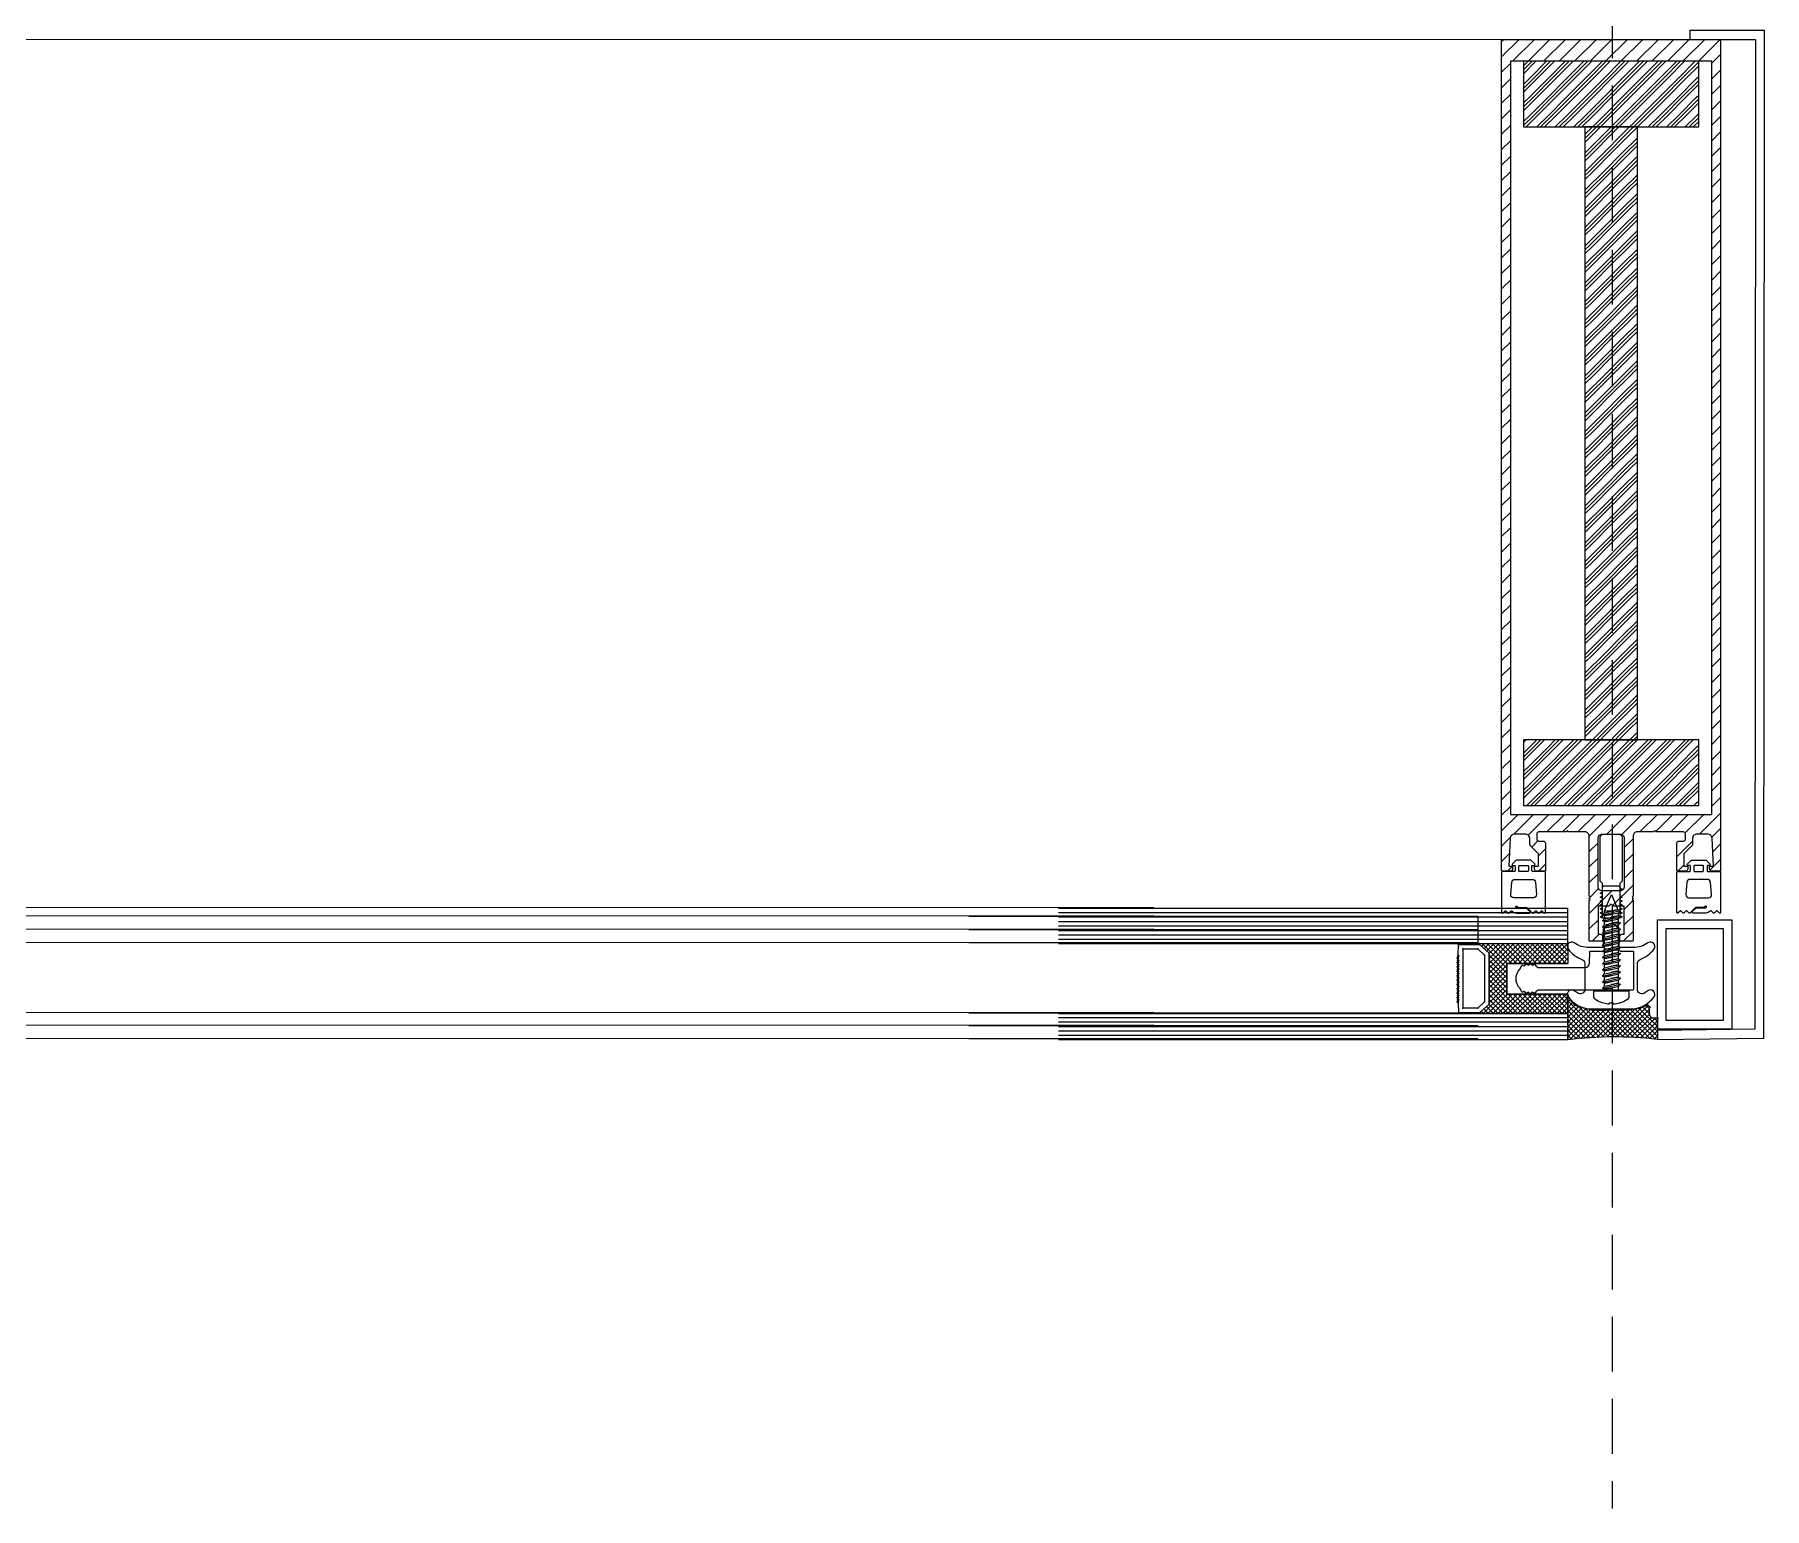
# Model space of a CAD drawing. Header units: inches. Extents: x 21 to 38546, y 13 to 15001.
# Drawn here: x 4842.26 to 4881.76, y 1282.1 to 1315.77 of the extents above; entities that cross this region are included whole.
import ezdxf

# ---------------------------------------------------------------- set-up
doc = ezdxf.new("R2010")
doc.units = ezdxf.units.IN
doc.header["$MEASUREMENT"] = 0
doc.linetypes.add('1+1 dbx a2$0$374_BLD_A1_BLOK_2$0$HIDDEN', pattern=[0.375, 0.25, -0.125])
for name, color, linetype, lineweight in [('Z_MİM_00', 8, 'Continuous', 25), ('Z_MİM_78-köpük', 8, 'Continuous', 25), ('Z_MİM_Aksesuar', 8, 'Continuous', 25), ('Z_MİM_alU-8', 8, 'Continuous', 25), ('Z_MİM_ALUMINIUM', 8, 'Continuous', 25), ('Z_MİM_fitiller_k', 8, 'Continuous', 25), ('Z_MİM_MYM_alüminyum levha', 8, 'Continuous', 25), ('Z_MİM_MYM_CAM', 8, 'Continuous', 25), ('Z_MİM_TR', 8, 'Continuous', 25)]:
    doc.layers.add(name, color=color, linetype=linetype, lineweight=lineweight)

# ---------------------------------------------------------------- blocks, each defined once
blk = doc.blocks.new('V24222')
at = {"linetype": 'Continuous'}
for p, q in [((3035.9, -602.98), (3034.67, -602.98)), ((3035.9, -610.98), (3035.9, -602.98)), ((3032.84, -606.47), (3033.06, -606.47)), ((3032.84, -607.5), (3033.06, -607.5)), ((3033.06, -605.14), (3033.06, -605.21)), ((3033.06, -606.47), (3033.06, -607.5)), ((3036.94, -605.43), (3036.1, -605.43)), ((3036.48, -609.04), (3037.41, -604.92)), ((3036.6, -606.94), (3036.95, -605.39)), ((3037.41, -604.92), (3036.95, -605.39)), ((3036.95, -608.57), (3037.3, -607.02)), ((3037.59, -605.43), (3037.41, -604.92)), ((3038.34, -605.43), (3037.59, -605.43)), ((3037.88, -609.04), (3038.81, -604.92)), ((3038, -606.94), (3038.35, -605.39)), ((3038.81, -604.92), (3038.35, -605.39)), ((3038.35, -608.57), (3038.7, -607.02)), ((3038.99, -605.43), (3038.81, -604.92)), ((3039.74, -605.43), (3038.99, -605.43)), ((3039.28, -609.04), (3040.21, -604.92)), ((3039.4, -606.94), (3039.75, -605.39)), ((3040.21, -604.92), (3039.75, -605.39)), ((3039.75, -608.57), (3040.1, -607.02)), ((3040.39, -605.43), (3040.21, -604.92)), ((3041.14, -605.43), (3040.39, -605.43)), ((3040.68, -609.04), (3041.61, -604.92)), ((3040.8, -606.94), (3041.15, -605.39)), ((3041.61, -604.92), (3041.15, -605.39)), ((3041.15, -608.57), (3041.5, -607.02)), ((3041.79, -605.43), (3041.61, -604.92)), ((3042.54, -605.43), (3041.79, -605.43)), ((3042.08, -609.04), (3043.01, -604.92)), ((3042.2, -606.94), (3042.55, -605.39)), ((3043.01, -604.92), (3042.55, -605.39)), ((3042.55, -608.57), (3042.9, -607.02)), ((3043.19, -605.43), (3043.01, -604.92)), ((3043.94, -605.43), (3043.19, -605.43)), ((3043.48, -609.04), (3044.41, -604.92)), ((3043.6, -606.94), (3043.95, -605.39)), ((3044.41, -604.92), (3043.95, -605.39)), ((3043.95, -608.57), (3044.3, -607.02)), ((3044.59, -605.43), (3044.41, -604.92)), ((3045.34, -605.43), (3044.59, -605.43)), ((3044.88, -609.04), (3045.81, -604.92)), ((3045, -606.94), (3045.35, -605.39)), ((3045.81, -604.92), (3045.35, -605.39)), ((3045.35, -608.57), (3045.7, -607.02)), ((3045.99, -605.43), (3045.81, -604.92)), ((3046.74, -605.43), (3045.99, -605.43)), ((3046.28, -609.04), (3047.21, -604.92)), ((3046.4, -606.94), (3046.75, -605.39)), ((3047.21, -604.92), (3046.75, -605.39)), ((3046.75, -608.57), (3047.1, -607.02)), ((3047.39, -605.43), (3047.21, -604.92)), ((3048.14, -605.43), (3047.39, -605.43)), ((3047.68, -609.04), (3048.61, -604.92)), ((3047.8, -606.94), (3048.15, -605.39)), ((3048.61, -604.92), (3048.15, -605.39)), ((3048.15, -608.57), (3048.5, -607.02)), ((3048.79, -605.43), (3048.61, -604.92)), ((3049.54, -605.43), (3048.79, -605.43)), ((3049.08, -609.04), (3050.01, -604.92)), ((3049.2, -606.94), (3049.55, -605.39)), ((3050.01, -604.92), (3049.55, -605.39)), ((3049.55, -608.57), (3049.9, -607.02)), ((3050.19, -605.43), (3050.01, -604.92)), ((3050.94, -605.43), (3050.19, -605.43)), ((3050.48, -609.04), (3051.41, -604.92)), ((3050.6, -606.94), (3050.95, -605.39)), ((3051.41, -604.92), (3050.95, -605.39)), ((3050.95, -608.57), (3051.3, -607.02)), ((3051.59, -605.43), (3051.41, -604.92)), ((3052.34, -605.43), (3051.59, -605.43)), ((3051.88, -609.04), (3052.81, -604.92)), ((3052, -606.94), (3052.35, -605.39)), ((3052.81, -604.92), (3052.35, -605.39)), ((3052.35, -608.57), (3052.7, -607.02)), ((3052.99, -605.43), (3052.81, -604.92)), ((3053.74, -605.43), (3052.99, -605.43)), ((3053.28, -609.04), (3054.21, -604.92)), ((3053.4, -606.94), (3053.75, -605.39)), ((3054.21, -604.92), (3053.75, -605.39)), ((3053.75, -608.57), (3054.1, -607.02)), ((3054.2, -608.53), (3054.2, -606.49)), ((3054.2, -608.53), (3057.9, -606.98)), ((3054.42, -605.53), (3054.21, -604.92)), ((3057.9, -606.98), (3054.42, -605.53)), ((3033.06, -608.75), (3033.06, -608.82)), ((3034.67, -610.98), (3035.9, -610.98)), ((3036.1, -608.53), (3036.3, -608.53)), ((3036.3, -608.53), (3036.48, -609.04)), ((3036.48, -609.04), (3036.95, -608.57)), ((3036.95, -608.53), (3037.7, -608.53)), ((3037.7, -608.53), (3037.88, -609.04)), ((3037.88, -609.04), (3038.35, -608.57)), ((3038.35, -608.53), (3039.1, -608.53)), ((3039.1, -608.53), (3039.28, -609.04)), ((3039.28, -609.04), (3039.75, -608.57)), ((3039.75, -608.53), (3040.5, -608.53)), ((3040.5, -608.53), (3040.68, -609.04)), ((3040.68, -609.04), (3041.15, -608.57)), ((3041.15, -608.53), (3041.9, -608.53)), ((3041.9, -608.53), (3042.08, -609.04)), ((3042.08, -609.04), (3042.55, -608.57)), ((3042.55, -608.53), (3043.3, -608.53)), ((3043.3, -608.53), (3043.48, -609.04)), ((3043.48, -609.04), (3043.95, -608.57)), ((3043.95, -608.53), (3044.7, -608.53)), ((3044.7, -608.53), (3044.88, -609.04)), ((3044.88, -609.04), (3045.35, -608.57)), ((3045.35, -608.53), (3046.1, -608.53)), ((3046.1, -608.53), (3046.28, -609.04)), ((3046.28, -609.04), (3046.75, -608.57)), ((3046.75, -608.53), (3047.5, -608.53)), ((3047.5, -608.53), (3047.68, -609.04)), ((3047.68, -609.04), (3048.15, -608.57)), ((3048.15, -608.53), (3048.9, -608.53)), ((3048.9, -608.53), (3049.08, -609.04)), ((3049.08, -609.04), (3049.55, -608.57)), ((3049.55, -608.53), (3050.3, -608.53)), ((3050.3, -608.53), (3050.48, -609.04)), ((3050.48, -609.04), (3050.95, -608.57)), ((3050.95, -608.53), (3051.7, -608.53)), ((3051.7, -608.53), (3051.88, -609.04)), ((3051.88, -609.04), (3052.35, -608.57)), ((3052.35, -608.53), (3053.1, -608.53)), ((3053.1, -608.53), (3053.28, -609.04)), ((3053.28, -609.04), (3053.75, -608.57)), ((3053.75, -608.53), (3054.2, -608.53))]:
    blk.add_line(p, q, dxfattribs=at)
for centre, radius, start, end in [((3039.3, -606.98), 6.5, 146.8036, 163.5209), ((3034.67, -603.96), 0.975, 90, 146.8036), ((3039.3, -606.98), 6.48, 164.1432, 175.4413), ((3039.3, -606.98), 6.48, 184.5587, 195.8568), ((3036.1, -605.23), 0.2, 180, 270), ((3039.3, -606.98), 6.5, 196.4791, 213.1964), ((3034.67, -610.01), 0.975, 213.1964, 270), ((3036.1, -608.73), 0.2, 90, 180)]:
    blk.add_arc(centre, radius, start, end, dxfattribs=at)
for points, knots in [([(3036.3, -608.53), (3036.3, -608.53), (3036.3, -608.53), (3036.31, -608.49), (3036.33, -608.4), (3036.35, -608.28), (3036.38, -608.12), (3036.41, -607.93), (3036.45, -607.71), (3036.5, -607.47), (3036.54, -607.21), (3036.58, -607.03), (3036.6, -606.94), (3036.6, -606.94)], [0, 0, 0, 0, 0.053742, 0.158737, 0.260521, 0.365221, 0.467704, 0.573083, 0.676959, 0.783758, 0.889256, 0.997742, 1, 1, 1, 1]), ([(3037.59, -605.44), (3037.59, -605.44), (3037.59, -605.44), (3037.58, -605.48), (3037.56, -605.57), (3037.54, -605.69), (3037.52, -605.83), (3037.49, -605.98), (3037.46, -606.15), (3037.42, -606.36), (3037.38, -606.59), (3037.33, -606.82), (3037.31, -606.96), (3037.3, -607.02)], [0, 0, 0, 0, 0.067498, 0.172426, 0.274213, 0.378912, 0.459082, 0.540613, 0.628383, 0.717903, 0.823022, 0.931116, 1, 1, 1, 1]), ([(3037.7, -608.53), (3037.7, -608.53), (3037.7, -608.53), (3037.71, -608.49), (3037.73, -608.4), (3037.75, -608.28), (3037.78, -608.12), (3037.81, -607.93), (3037.85, -607.71), (3037.9, -607.47), (3037.94, -607.21), (3037.98, -607.03), (3038, -606.94), (3038, -606.94)], [0, 0, 0, 0, 0.053742, 0.158737, 0.260521, 0.365221, 0.467704, 0.573083, 0.676959, 0.783758, 0.889256, 0.997742, 1, 1, 1, 1]), ([(3038.99, -605.44), (3038.99, -605.44), (3038.99, -605.44), (3038.98, -605.48), (3038.96, -605.57), (3038.94, -605.69), (3038.92, -605.83), (3038.89, -605.98), (3038.86, -606.15), (3038.82, -606.36), (3038.78, -606.59), (3038.73, -606.82), (3038.71, -606.96), (3038.7, -607.02)], [0, 0, 0, 0, 0.067498, 0.172426, 0.274213, 0.378912, 0.459082, 0.540613, 0.628383, 0.717903, 0.823022, 0.931116, 1, 1, 1, 1]), ([(3039.1, -608.53), (3039.1, -608.53), (3039.1, -608.53), (3039.11, -608.49), (3039.13, -608.4), (3039.15, -608.28), (3039.18, -608.12), (3039.21, -607.93), (3039.25, -607.71), (3039.3, -607.47), (3039.34, -607.21), (3039.38, -607.03), (3039.4, -606.94), (3039.4, -606.94)], [0, 0, 0, 0, 0.053742, 0.158737, 0.260521, 0.365221, 0.467704, 0.573083, 0.676959, 0.783758, 0.889256, 0.997742, 1, 1, 1, 1]), ([(3040.39, -605.44), (3040.39, -605.44), (3040.39, -605.44), (3040.38, -605.48), (3040.36, -605.57), (3040.34, -605.69), (3040.32, -605.83), (3040.29, -605.98), (3040.26, -606.15), (3040.22, -606.36), (3040.18, -606.59), (3040.13, -606.82), (3040.11, -606.96), (3040.1, -607.02)], [0, 0, 0, 0, 0.0674976, 0.172426, 0.2742129, 0.3789118, 0.4590818, 0.5406131, 0.6283826, 0.7179026, 0.8230218, 0.9311159, 1, 1, 1, 1]), ([(3040.5, -608.53), (3040.5, -608.53), (3040.5, -608.53), (3040.51, -608.49), (3040.53, -608.4), (3040.55, -608.28), (3040.58, -608.12), (3040.61, -607.93), (3040.65, -607.71), (3040.7, -607.47), (3040.74, -607.21), (3040.78, -607.03), (3040.8, -606.94), (3040.8, -606.94)], [0, 0, 0, 0, 0.053742, 0.158737, 0.260521, 0.365221, 0.467704, 0.573083, 0.676959, 0.783758, 0.889256, 0.997742, 1, 1, 1, 1]), ([(3041.79, -605.44), (3041.79, -605.44), (3041.79, -605.44), (3041.78, -605.48), (3041.76, -605.57), (3041.74, -605.69), (3041.72, -605.83), (3041.69, -605.98), (3041.66, -606.15), (3041.62, -606.36), (3041.58, -606.59), (3041.53, -606.82), (3041.51, -606.96), (3041.5, -607.02)], [0, 0, 0, 0, 0.0674976, 0.172426, 0.2742129, 0.3789118, 0.4590818, 0.5406131, 0.6283826, 0.7179026, 0.8230218, 0.9311159, 1, 1, 1, 1]), ([(3041.9, -608.53), (3041.9, -608.53), (3041.9, -608.53), (3041.91, -608.49), (3041.93, -608.4), (3041.95, -608.28), (3041.98, -608.12), (3042.01, -607.93), (3042.05, -607.71), (3042.1, -607.47), (3042.14, -607.21), (3042.18, -607.03), (3042.2, -606.94), (3042.2, -606.94)], [0, 0, 0, 0, 0.0537417, 0.158737, 0.2605214, 0.3652209, 0.4677041, 0.5730834, 0.6769594, 0.7837579, 0.8892561, 0.9977416, 1, 1, 1, 1]), ([(3043.19, -605.44), (3043.19, -605.44), (3043.19, -605.44), (3043.18, -605.48), (3043.16, -605.57), (3043.14, -605.69), (3043.12, -605.83), (3043.09, -605.98), (3043.06, -606.15), (3043.02, -606.36), (3042.98, -606.59), (3042.93, -606.82), (3042.91, -606.96), (3042.9, -607.02)], [0, 0, 0, 0, 0.067498, 0.172426, 0.274213, 0.378912, 0.459082, 0.540613, 0.628383, 0.717903, 0.823022, 0.931116, 1, 1, 1, 1]), ([(3043.3, -608.53), (3043.3, -608.53), (3043.3, -608.53), (3043.31, -608.49), (3043.33, -608.4), (3043.35, -608.28), (3043.38, -608.12), (3043.41, -607.93), (3043.45, -607.71), (3043.5, -607.47), (3043.54, -607.21), (3043.58, -607.03), (3043.6, -606.94), (3043.6, -606.94)], [0, 0, 0, 0, 0.053742, 0.158737, 0.260521, 0.365221, 0.467704, 0.573083, 0.676959, 0.783758, 0.889256, 0.997742, 1, 1, 1, 1]), ([(3044.59, -605.44), (3044.59, -605.44), (3044.59, -605.44), (3044.58, -605.48), (3044.56, -605.57), (3044.54, -605.69), (3044.52, -605.83), (3044.49, -605.98), (3044.46, -606.15), (3044.42, -606.36), (3044.38, -606.59), (3044.33, -606.82), (3044.31, -606.96), (3044.3, -607.02)], [0, 0, 0, 0, 0.067498, 0.172426, 0.274213, 0.378912, 0.459082, 0.540613, 0.628383, 0.717903, 0.823022, 0.931116, 1, 1, 1, 1]), ([(3044.7, -608.53), (3044.7, -608.53), (3044.7, -608.53), (3044.71, -608.49), (3044.73, -608.4), (3044.75, -608.28), (3044.78, -608.12), (3044.81, -607.93), (3044.85, -607.71), (3044.9, -607.47), (3044.94, -607.21), (3044.98, -607.03), (3045, -606.94), (3045, -606.94)], [0, 0, 0, 0, 0.053742, 0.158737, 0.260521, 0.365221, 0.467704, 0.573083, 0.676959, 0.783758, 0.889256, 0.997742, 1, 1, 1, 1]), ([(3045.99, -605.44), (3045.99, -605.44), (3045.99, -605.44), (3045.98, -605.48), (3045.96, -605.57), (3045.94, -605.69), (3045.92, -605.83), (3045.89, -605.98), (3045.86, -606.15), (3045.82, -606.36), (3045.78, -606.59), (3045.73, -606.82), (3045.71, -606.96), (3045.7, -607.02)], [0, 0, 0, 0, 0.067498, 0.172426, 0.274213, 0.378912, 0.459082, 0.540613, 0.628383, 0.717903, 0.823022, 0.931116, 1, 1, 1, 1]), ([(3046.1, -608.53), (3046.1, -608.53), (3046.1, -608.53), (3046.11, -608.49), (3046.13, -608.4), (3046.15, -608.28), (3046.18, -608.12), (3046.21, -607.93), (3046.25, -607.71), (3046.3, -607.47), (3046.34, -607.21), (3046.38, -607.03), (3046.4, -606.94), (3046.4, -606.94)], [0, 0, 0, 0, 0.053742, 0.158737, 0.260521, 0.365221, 0.467704, 0.573083, 0.676959, 0.783758, 0.889256, 0.997742, 1, 1, 1, 1]), ([(3047.39, -605.44), (3047.39, -605.44), (3047.39, -605.44), (3047.38, -605.48), (3047.36, -605.57), (3047.34, -605.69), (3047.32, -605.83), (3047.29, -605.98), (3047.26, -606.15), (3047.22, -606.36), (3047.18, -606.59), (3047.13, -606.82), (3047.11, -606.96), (3047.1, -607.02)], [0, 0, 0, 0, 0.067498, 0.172426, 0.274213, 0.378912, 0.459082, 0.540613, 0.628383, 0.717903, 0.823022, 0.931116, 1, 1, 1, 1]), ([(3047.5, -608.53), (3047.5, -608.53), (3047.5, -608.53), (3047.51, -608.49), (3047.53, -608.4), (3047.55, -608.28), (3047.58, -608.12), (3047.61, -607.93), (3047.65, -607.71), (3047.7, -607.47), (3047.74, -607.21), (3047.78, -607.03), (3047.8, -606.94), (3047.8, -606.94)], [0, 0, 0, 0, 0.053742, 0.158737, 0.260521, 0.365221, 0.467704, 0.573083, 0.676959, 0.783758, 0.889256, 0.997742, 1, 1, 1, 1]), ([(3048.79, -605.44), (3048.79, -605.44), (3048.79, -605.44), (3048.78, -605.48), (3048.76, -605.57), (3048.74, -605.69), (3048.72, -605.83), (3048.69, -605.98), (3048.66, -606.15), (3048.62, -606.36), (3048.58, -606.59), (3048.53, -606.82), (3048.51, -606.96), (3048.5, -607.02)], [0, 0, 0, 0, 0.067498, 0.172426, 0.274213, 0.378912, 0.459082, 0.540613, 0.628383, 0.717903, 0.823022, 0.931116, 1, 1, 1, 1]), ([(3048.9, -608.53), (3048.9, -608.53), (3048.9, -608.53), (3048.91, -608.49), (3048.93, -608.4), (3048.95, -608.28), (3048.98, -608.12), (3049.01, -607.93), (3049.05, -607.71), (3049.1, -607.47), (3049.14, -607.21), (3049.18, -607.03), (3049.2, -606.94), (3049.2, -606.94)], [0, 0, 0, 0, 0.053742, 0.158737, 0.260521, 0.365221, 0.467704, 0.573083, 0.676959, 0.783758, 0.889256, 0.997742, 1, 1, 1, 1]), ([(3050.19, -605.44), (3050.19, -605.44), (3050.19, -605.44), (3050.18, -605.48), (3050.16, -605.57), (3050.14, -605.69), (3050.12, -605.83), (3050.09, -605.98), (3050.06, -606.15), (3050.02, -606.36), (3049.98, -606.59), (3049.93, -606.82), (3049.91, -606.96), (3049.9, -607.02)], [0, 0, 0, 0, 0.067498, 0.172426, 0.274213, 0.378912, 0.459082, 0.540613, 0.628383, 0.717903, 0.823022, 0.931116, 1, 1, 1, 1]), ([(3050.3, -608.53), (3050.3, -608.53), (3050.3, -608.53), (3050.31, -608.49), (3050.33, -608.4), (3050.35, -608.28), (3050.38, -608.12), (3050.41, -607.93), (3050.45, -607.71), (3050.5, -607.47), (3050.54, -607.21), (3050.58, -607.03), (3050.6, -606.94), (3050.6, -606.94)], [0, 0, 0, 0, 0.053742, 0.158737, 0.260521, 0.365221, 0.467704, 0.573083, 0.676959, 0.783758, 0.889256, 0.997742, 1, 1, 1, 1]), ([(3051.59, -605.44), (3051.59, -605.44), (3051.59, -605.44), (3051.58, -605.48), (3051.56, -605.57), (3051.54, -605.69), (3051.52, -605.83), (3051.49, -605.98), (3051.46, -606.15), (3051.42, -606.36), (3051.38, -606.59), (3051.33, -606.82), (3051.31, -606.96), (3051.3, -607.02)], [0, 0, 0, 0, 0.067498, 0.172426, 0.274213, 0.378912, 0.459082, 0.540613, 0.628383, 0.717903, 0.823022, 0.931116, 1, 1, 1, 1]), ([(3051.7, -608.53), (3051.7, -608.53), (3051.7, -608.53), (3051.71, -608.49), (3051.73, -608.4), (3051.75, -608.28), (3051.78, -608.12), (3051.81, -607.93), (3051.85, -607.71), (3051.9, -607.47), (3051.94, -607.21), (3051.98, -607.03), (3052, -606.94), (3052, -606.94)], [0, 0, 0, 0, 0.053742, 0.158737, 0.260521, 0.365221, 0.467704, 0.573083, 0.676959, 0.783758, 0.889256, 0.997742, 1, 1, 1, 1]), ([(3052.99, -605.44), (3052.99, -605.44), (3052.99, -605.44), (3052.98, -605.48), (3052.96, -605.57), (3052.94, -605.69), (3052.92, -605.83), (3052.89, -605.98), (3052.86, -606.15), (3052.82, -606.36), (3052.78, -606.59), (3052.73, -606.82), (3052.71, -606.96), (3052.7, -607.02)], [0, 0, 0, 0, 0.067498, 0.172426, 0.274213, 0.378912, 0.459082, 0.540613, 0.628383, 0.717903, 0.823022, 0.931116, 1, 1, 1, 1]), ([(3053.1, -608.53), (3053.1, -608.53), (3053.1, -608.53), (3053.11, -608.49), (3053.13, -608.4), (3053.15, -608.28), (3053.18, -608.12), (3053.21, -607.93), (3053.25, -607.71), (3053.3, -607.47), (3053.34, -607.21), (3053.38, -607.03), (3053.4, -606.94), (3053.4, -606.94)], [0, 0, 0, 0, 0.053615, 0.158611, 0.260395, 0.365095, 0.467577, 0.572956, 0.676831, 0.783628, 0.889125, 0.99761, 1, 1, 1, 1]), ([(3054.42, -605.53), (3054.42, -605.53), (3054.42, -605.52), (3054.42, -605.55), (3054.4, -605.63), (3054.37, -605.74), (3054.34, -605.89), (3054.3, -606.08), (3054.25, -606.28), (3054.21, -606.42), (3054.2, -606.49)], [0, 0, 0, 0, 0.0340665, 0.1766316, 0.3139828, 0.4552288, 0.5943087, 0.7371977, 0.8671766, 1, 1, 1, 1])]:
    blk.add_open_spline(points, degree=3, knots=knots, dxfattribs=at)
blk.add_open_spline([(3054.2, -606.49), (3054.16, -606.66), (3054.13, -606.84), (3054.1, -607.02)], degree=3, dxfattribs=at)
blk = doc.blocks.new('klips detay')
at = {"layer": 'Z_MİM_Aksesuar'}
h = blk.add_hatch(dxfattribs=at)
h.set_pattern_fill('ANSI37', color=256, scale=0.25, angle=-90, style=0)
h.set_pattern_definition([(315, (-4779.5639, 8940.09785), (0.56126601, 0.56126601), []), (45, (-4779.5639, 8940.09785), (-0.56126601, 0.56126601), [])])
h.paths.add_polyline_path([(0, -4.46), (0, 0), (-20.1, 0), (-20.1, -0.25), (-18, -2.14), (-18, -13.77), (-20.2, -15.75), (-20.2, -16), (0, -16), (0, -11.46), (-13.84, -11.46), (-13.9, -11.46), (-13.9, -4.46)])
blk.add_line((-25, -16), (-20.2, -16))
at = {"linetype": 'Continuous'}
for p in [(-20.59, -1.25), (-19, -2.69), (-25, -15.25), (-25, -15.25), (-19, -13.31), (-19, -13.31), (-18, -13.77), (-18, -13.77), (-25, -16), (-20.2, -16), (-20.2, -16)]:
    blk.add_point(p, dxfattribs=at)
at = {"layer": 'Z_MİM_Aksesuar'}
for p, q in [((-25.02, -3.47), (-25.13, -3.36)), ((-25.12, -2.94), (-25.05, -2.87)), ((-25.12, -3.94), (-25.05, -3.87)), ((-25.02, -2.47), (-25, -0.25)), ((-25, -0.25), (-20.1, -0.25)), ((-20.59, -1.25), (-24.01, -1.25)), ((-24.01, -14.75), (-24.01, -1.25)), ((-19, -2.69), (-20.59, -1.25)), ((-20.1, -0.25), (-18, -2.14)), ((-19, -13.31), (-19, -2.69)), ((-18, -2.14), (-18, -13.77)), ((-18, -13.77), (-18, -2.14)), ((-25.02, -4.47), (-25.13, -4.36)), ((-25.02, -5.47), (-25.13, -5.36)), ((-25.02, -6.47), (-25.13, -6.36)), ((-25.02, -6.47), (-25.13, -6.36)), ((-25.02, -7.47), (-25.13, -7.36)), ((-25.02, -7.47), (-25.13, -7.36)), ((-25.12, -4.94), (-25.05, -4.87)), ((-25.12, -5.94), (-25.05, -5.87)), ((-25.12, -5.94), (-25.05, -5.87)), ((-25.12, -6.94), (-25.05, -6.87)), ((-25.12, -6.94), (-25.05, -6.87)), ((-25.12, -7.94), (-25.05, -7.87)), ((-25.02, -8.47), (-25.13, -8.36)), ((-25.02, -9.47), (-25.13, -9.36)), ((-25.02, -10.47), (-25.13, -10.36)), ((-25.02, -11.47), (-25.13, -11.36)), ((-25.12, -8.94), (-25.05, -8.87)), ((-25.12, -9.94), (-25.05, -9.87)), ((-25.12, -10.94), (-25.05, -10.87)), ((-25.02, -12.47), (-25.13, -12.36)), ((-25.02, -13.47), (-25.13, -13.36)), ((-25.12, -11.94), (-25.05, -11.87)), ((-25.12, -12.94), (-25.05, -12.87)), ((-25.02, -13.47), (-25, -15.75)), ((-25, -15.75), (-20.2, -15.75)), ((-24.01, -14.75), (-20.59, -14.75)), ((-20.59, -14.75), (-19, -13.31)), ((-18, -13.77), (-20.2, -15.75)), ((-20.2, -15.75), (-18, -13.77))]:
    blk.add_line(p, q, dxfattribs=at)
for points in [[(0, -4.46), (0, 0), (-20.1, 0), (-20.1, -0.25), (-18, -2.14), (-18, -13.77), (-20.2, -15.75), (-20.2, -16), (0, -16), (0, -11.46), (-13.84, -11.46), (-13.9, -11.46), (-13.9, -4.46), (0, -4.46)], [(0, -4.46), (-13.9, -4.46), (-13.9, -11.46), (0, -11.46)]]:
    blk.add_lwpolyline(points, dxfattribs=at)
for centre, start, end in [((-24.91, -3.15), 134.9638, 223.5399), ((-24.91, -4.15), 134.9638, 223.5399), ((-25.26, -2.65), 314.9638, 37.8313), ((-25.26, -3.65), 314.9638, 37.8313), ((-24.91, -5.15), 134.9638, 223.5399), ((-24.91, -6.15), 134.9638, 223.5399), ((-24.91, -6.15), 134.9638, 223.5399), ((-24.91, -7.15), 134.9638, 223.5399), ((-24.91, -7.15), 134.9638, 223.5399), ((-25.26, -4.65), 314.9638, 37.8313), ((-25.26, -5.65), 314.9638, 37.8313), ((-25.26, -5.65), 314.9638, 37.8313), ((-25.26, -6.65), 314.9638, 37.8313), ((-25.26, -6.65), 314.9638, 37.8313), ((-25.26, -7.65), 314.9638, 37.8313), ((-24.91, -8.15), 134.9638, 223.5399), ((-24.91, -9.15), 134.9638, 223.5399), ((-24.91, -10.15), 134.9638, 223.5399), ((-24.91, -11.15), 134.9638, 223.5399), ((-25.26, -8.65), 314.9638, 37.8313), ((-25.26, -9.65), 314.9638, 37.8313), ((-25.26, -10.65), 314.9638, 37.8313), ((-25.26, -11.65), 314.9638, 37.8313), ((-24.91, -12.15), 134.9638, 223.5399), ((-24.91, -13.15), 134.9638, 223.5399), ((-25.26, -12.65), 314.9638, 37.8313)]:
    blk.add_arc(centre, 0.3, start, end, dxfattribs=at)
for p in [(-25.26, -2.65), (-25.26, -2.65), (-25.26, -3.65), (-25.26, -3.65), (-25.13, -3.36), (-25.13, -3.36), (-25.12, -2.94), (-25.12, -2.94), (-25.12, -3.94), (-25.12, -3.94), (-25.05, -2.87), (-25.05, -2.87), (-25.05, -3.87), (-25.05, -3.87), (-25.02, -2.47), (-25.02, -2.47), (-25.02, -3.47), (-25.02, -3.47), (-24.91, -3.15), (-24.91, -3.15), (-24.01, -1.25), (-25.26, -4.65), (-25.26, -4.65), (-25.26, -5.65), (-25.26, -5.65), (-25.26, -5.65), (-25.26, -5.65), (-25.26, -5.65), (-25.26, -5.65), (-25.26, -5.65), (-25.26, -6.65), (-25.26, -6.65), (-25.26, -6.65), (-25.26, -6.65), (-25.26, -6.65), (-25.26, -6.65), (-25.26, -6.65), (-25.26, -7.65), (-25.26, -7.65), (-25.26, -7.65), (-25.26, -7.65), (-25.13, -4.36), (-25.13, -4.36), (-25.13, -5.36), (-25.13, -5.36), (-25.13, -6.36), (-25.13, -6.36), (-25.13, -6.36), (-25.13, -7.36), (-25.13, -7.36), (-25.13, -7.36), (-25.12, -4.94), (-25.12, -4.94), (-25.12, -5.94), (-25.12, -5.94), (-25.12, -5.94), (-25.12, -6.94), (-25.12, -6.94), (-25.12, -6.94), (-25.05, -4.87), (-25.05, -4.87), (-25.05, -5.87), (-25.05, -5.87), (-25.05, -5.87), (-25.05, -6.87), (-25.05, -6.87), (-25.05, -6.87), (-25.05, -7.87), (-25.05, -7.87), (-25.02, -4.47), (-25.02, -4.47), (-25.02, -5.47), (-25.02, -5.47), (-25.02, -5.47), (-25.02, -6.47), (-25.02, -6.47), (-25.02, -6.47), (-25.02, -7.47), (-25.02, -7.47), (-25.02, -7.47), (-24.91, -4.15), (-24.91, -4.15), (-24.91, -5.15), (-24.91, -5.15), (-24.91, -5.15), (-24.91, -5.15), (-24.91, -6.15), (-24.91, -6.15), (-24.91, -6.15), (-24.91, -6.15), (-24.91, -6.15), (-24.91, -6.15), (-24.91, -6.15), (-24.91, -7.15), (-24.91, -7.15), (-24.91, -7.15), (-24.91, -7.15), (-24.91, -7.15), (-24.91, -7.15), (-24.91, -7.15), (-25.26, -8.65), (-25.26, -8.65), (-25.26, -8.65), (-25.26, -8.65), (-25.26, -9.65), (-25.26, -9.65), (-25.26, -10.65), (-25.26, -10.65), (-25.26, -10.65), (-25.26, -10.65), (-25.26, -11.65), (-25.26, -11.65), (-25.26, -11.65), (-25.26, -11.65), (-25.13, -8.36), (-25.13, -8.36), (-25.13, -9.36), (-25.13, -9.36), (-25.13, -10.36), (-25.13, -10.36), (-25.13, -11.36), (-25.13, -11.36), (-25.12, -7.94), (-25.12, -7.94), (-25.12, -8.94), (-25.12, -8.94), (-25.12, -9.94), (-25.12, -9.94), (-25.12, -10.94), (-25.12, -10.94), (-25.05, -8.87), (-25.05, -8.87), (-25.05, -9.87), (-25.05, -9.87), (-25.05, -10.87), (-25.05, -10.87), (-25.02, -8.47), (-25.02, -8.47), (-25.02, -9.47), (-25.02, -9.47), (-25.02, -10.47), (-25.02, -10.47), (-25.02, -11.47), (-25.02, -11.47), (-24.91, -8.15), (-24.91, -8.15), (-24.91, -8.15), (-24.91, -8.15), (-24.91, -9.15), (-24.91, -9.15), (-24.91, -9.15), (-24.91, -9.15), (-24.91, -10.15), (-24.91, -10.15), (-24.91, -10.15), (-24.91, -10.15), (-24.91, -11.15), (-24.91, -11.15), (-24.91, -11.15), (-24.91, -11.15), (-24.91, -11.15), (-24.91, -11.15), (-24.91, -11.15), (-24.91, -11.15), (-24.01, -10), (-25.26, -12.65), (-25.26, -12.65), (-25.26, -12.65), (-25.26, -12.65), (-25.13, -12.36), (-25.13, -12.36), (-25.12, -11.94), (-25.12, -11.94), (-25.12, -12.94), (-25.12, -12.94), (-25.05, -11.87), (-25.05, -11.87), (-25.05, -12.87), (-25.05, -12.87), (-25.02, -12.47), (-25.02, -12.47), (-24.91, -12.15), (-24.91, -12.15), (-24.91, -12.15), (-24.91, -12.15), (-24.91, -12.15), (-24.91, -12.15), (-24.91, -12.15), (-24.91, -12.15), (-24.91, -13.15), (-24.91, -13.15), (-24.91, -13.15), (-24.91, -13.15), (-24.01, -14.75), (-20.59, -14.75)]:
    blk.add_point(p, dxfattribs=at)
at = {"layer": 'Z_MİM_ALUMINIUM'}
for p, q in [((-20.1, 0), (-25, 0)), ((-25, 0), (-25, -0.25)), ((-20.1, -0.25), (-20.1, 0)), ((-25, -0.25), (-20.1, -0.25)), ((-20.2, -15.75), (-25, -15.75)), ((-25, -15.75), (-25, -16)), ((-20.2, -16), (-20.2, -15.75))]:
    blk.add_line(p, q, dxfattribs=at)
blk = doc.blocks.new('D09055')
at = {"layer": 'Z_MİM_78-köpük'}
blk.add_lwpolyline([(6, -9.14, -0.314914), (6.66, -8.2, 0.149332), (9.81, -5.82, 0.850698), (8.42, -4.42, -0.156616), (5.06, -5.5), (5.01, -5.5), (5.01, -5.51), (1.81, -5.51), (1.81, -1.17), (0.63, -0.22, 0.351086), (-0.63, -0.22), (-1.79, -1.15), (-1.79, -5.51), (-4.99, -5.51), (-5.06, -5.5, -0.156616), (-8.42, -4.42, 0.850698), (-9.81, -5.82, 0.149332), (-6.66, -8.2, -0.314914), (-6, -9.14), (-6, -15.07, -0.555494), (-7.44, -15.97, -0.047351), (-8.4, -15.38, 0.866334), (-9.8, -16.77, 0.237484), (-4.37, -19.51), (4.37, -19.51, 0.237484), (9.8, -16.77, 0.866334), (8.4, -15.38, -0.047351), (7.44, -15.97, -0.555494), (6, -15.07)], format="xyb", close=True, dxfattribs=at)
blk = doc.blocks.new('A$C26d8dfcf')
h = blk.add_hatch()
h.set_pattern_fill('GOST_GROUND', color=256, scale=0.03)
h.set_pattern_definition([(45, (-145392.8463, -66244.19837), (0.4242640687, 0), [0.6]), (45, (-145392.7563, -66244.19837), (0.4242640687, 0), [0.6]), (45, (-145392.6663, -66244.19837), (0.4242640687, 0), [0.6])])
h.paths.add_polyline_path([(32.304, 40.472), (32.304, 41.972), (28.304, 41.972), (28.304, 40.472)])
h.paths.add_polyline_path([(29.704, 26.472), (30.904, 26.472), (30.904, 40.472), (29.704, 40.472)])
h.paths.add_polyline_path([(32.304, 24.972), (32.304, 26.472), (28.304, 26.472), (28.304, 24.972)])
at = {"layer": 'Z_MİM_Aksesuar', "linetype": 'ByBlock'}
h = blk.add_hatch(dxfattribs=at)
h.set_pattern_fill('ANSI37', color=256, scale=0.025, angle=-90, style=0)
h.set_pattern_definition([(315, (-9675.71898, -41531.75868), (0.05612660076, 0.05612660076), []), (45, (-9675.71898, -41531.75868), (-0.05612660076, 0.05612660076), [])])
edge = h.paths.add_edge_path()
edge.add_line((31.221, 20.124), (31.381, 20.124))
edge.add_line((31.381, 20.124), (31.381, 20.117))
edge.add_arc((31.381, 20.097), 0.02, 90.0001, 180)
edge.add_line((31.361, 20.097), (31.361, 19.632))
edge.add_arc((30.38, 11.147), 8.541, 83.4045, 97.1591)
edge.add_line((29.315, 19.622), (29.315, 20.214))
edge.add_line((29.315, 20.214), (29.308, 20.668))
edge.add_arc((29.714, 20.769), 0.418, 194.0582, 247.0472)
edge.add_arc((30.11, 22.103), 1.807, 251.9769, 276.1544)
edge.add_arc((30.487, 22.344), 2.046, 264.8596, 285.4192)
edge.add_arc((34.534, 14.4), 6.923, 119.5074, 120.3938, ccw=False)
edge.add_line((31.124, 20.425), (31.197, 20.377))
edge.add_arc((31.251, 20.322), 0.0776, 134.2744, 180.7256)
edge.add_line((31.174, 20.321), (31.174, 20.231))
edge.add_arc((31.402, 20.267), 0.231, 189.0905, 218.4822)
at = {"layer": 'Z_MİM_alU-8'}
h = blk.add_hatch(dxfattribs=at)
h.set_pattern_fill('ANSI31', color=256, scale=2, style=0)
h.set_pattern_definition([(45, (-88.6614, 65.62317), (-0.1767767, 0.1767767), [])])
h.paths.add_polyline_path([(32.804, 42.452, 0.414214), (32.784, 42.472), (27.824, 42.472, 0.414214), (27.804, 42.452), (27.804, 23.492, 0.414214), (27.824, 23.472), (28.004, 23.472, 0.414214), (28.054, 23.522), (28.054, 23.592), (27.964, 23.592), (27.999, 24.228, -0.39827), (28.099, 24.322), (28.344, 24.322, -0.414214), (28.444, 24.222), (28.444, 24.089, 0.198912), (28.459, 24.054), (28.644, 23.869), (28.644, 23.592), (28.554, 23.592), (28.554, 23.522, 0.414214), (28.604, 23.472), (28.784, 23.472, 0.414214), (28.804, 23.492), (28.804, 24.112, 0.414214), (28.754, 24.162), (28.654, 24.162, -0.414214), (28.604, 24.212), (28.604, 24.322, -0.414214), (28.654, 24.372), (28.904, 24.372), (29.274, 24.372), (29.304, 24.402), (29.334, 24.372), (29.704, 24.372, -0.414214), (29.804, 24.272), (29.804, 22.902, -0.666667), (29.804, 22.842, -1), (29.804, 22.802), (29.804, 21.892, 0.414214), (29.824, 21.872), (30.084, 21.872, 0.414214), (30.104, 21.892), (30.104, 22.002, 0.414214), (30.074, 22.032), (30.004, 22.032), (30.004, 22.672), (30.254, 22.672), (30.304, 22.722), (30.354, 22.672), (30.604, 22.672), (30.604, 22.032), (30.534, 22.032, 0.414214), (30.504, 22.002), (30.504, 21.892, 0.414214), (30.524, 21.872), (30.784, 21.872, 0.414214), (30.804, 21.892), (30.804, 22.802, -0.666667), (30.804, 22.862, -1), (30.804, 22.902), (30.804, 24.272, -0.414214), (30.904, 24.372), (31.274, 24.372), (31.304, 24.402), (31.334, 24.372), (31.704, 24.372), (31.954, 24.372, -0.414214), (32.004, 24.322), (32.004, 24.212, -0.414214), (31.954, 24.162), (31.854, 24.162, 0.414214), (31.804, 24.112), (31.804, 23.492, 0.414214), (31.824, 23.472), (32.004, 23.472, 0.414214), (32.054, 23.522), (32.054, 23.592), (31.964, 23.592), (31.964, 23.869), (32.15, 24.054, 0.198912), (32.164, 24.089), (32.164, 24.222, -0.414214), (32.264, 24.322), (32.509, 24.322, -0.39827), (32.609, 24.228), (32.644, 23.592), (32.554, 23.592), (32.554, 23.522, 0.414214), (32.604, 23.472), (32.784, 23.472, 0.414214), (32.804, 23.492)])
h.paths.add_polyline_path([(32.604, 41.972), (32.604, 24.772), (30.304, 24.772), (28.004, 24.772), (28.004, 41.972)], flags=16)
h.paths.add_polyline_path([(30.504, 24.322, -0.414214), (30.604, 24.222), (30.604, 23.122, -0.414214), (30.504, 23.022), (30.304, 23.022), (30.104, 23.022, -0.414214), (30.004, 23.122), (30.004, 24.222, -0.414214), (30.104, 24.322), (30.304, 24.322)], flags=16)
h.paths.add_polyline_path([(29.666, 41.116), (29.666, 41.484), (29.073, 41.484), (29.073, 41.116)], flags=8)
h.paths.add_polyline_path([(31.217, 25.271), (31.217, 25.639), (30.623, 25.639), (30.623, 25.271)], flags=8)
h.paths.add_polyline_path([(31.597, 39.465), (32.005, 39.465), (32.005, 40.124), (31.597, 40.124)], flags=8)
h.paths.add_polyline_path([(28.51, 33.807), (32.02, 33.807), (32.02, 34.384), (28.51, 34.384)], flags=8)
h.paths.add_polyline_path([(31.316, 32.973), (31.571, 32.973), (31.571, 33.385), (31.316, 33.385)], flags=8)
h.paths.add_polyline_path([(28.953, 32.796), (31.376, 32.796), (31.376, 33.373), (28.953, 33.373)], flags=8)
h.paths.add_polyline_path([(31.396, 33.396), (31.651, 33.396), (31.651, 33.809), (31.396, 33.809)], flags=8)
h.paths.add_polyline_path([(29.017, 34.272), (31.454, 34.272), (31.454, 35.097), (29.017, 35.097)], flags=8)
h.paths.add_polyline_path([(28.795, 33.266), (31.435, 33.266), (31.435, 33.843), (28.795, 33.843)], flags=8)
at = {"linetype": '1+1 dbx a2$0$374_BLD_A1_BLOK_2$0$HIDDEN', "ltscale": 5}
blk.add_line((30.324, 48.918), (30.324, 8.918), dxfattribs=at)
for points in [[(32.304, 40.472), (32.304, 41.972), (28.304, 41.972), (28.304, 40.472)], [(29.704, 26.472), (30.904, 26.472), (30.904, 40.472), (29.704, 40.472)], [(32.304, 24.972), (32.304, 26.472), (28.304, 26.472), (28.304, 24.972)], [(33.061, 19.863), (31.361, 19.863), (31.361, 22.363), (33.061, 22.363)], [(32.861, 20.063), (31.561, 20.063), (31.561, 22.163), (32.861, 22.163)]]:
    blk.add_lwpolyline(points, close=True)
blk.add_lwpolyline([(28.225, 21.243), (28.257, 21.313, -0.414214), (28.284, 21.323), (28.307, 21.312, 0.355756), (28.331, 21.318), (28.349, 21.343, -0.414214), (28.377, 21.347), (28.398, 21.332, 0.355756), (28.423, 21.333), (28.446, 21.353, -0.414214), (28.474, 21.351), (28.49, 21.333, 0.355756), (28.515, 21.329), (28.542, 21.344, -0.414214), (28.569, 21.337), (28.582, 21.313, 0.150328), (28.591, 21.305, -0.04303), (28.638, 21.277), (29.709, 21.277, 0.406931), (29.809, 21.375), (29.815, 21.636, -0.315299), (29.834, 21.649), (30.123, 21.649), (30.167, 21.694, -0.198912), (30.182, 21.699), (30.285, 21.699), (30.315, 21.669), (30.345, 21.699), (30.449, 21.699, -0.198912), (30.463, 21.694), (30.507, 21.649), (30.795, 21.649, -0.414214), (30.815, 21.629), (30.815, 20.777, -0.414214), (30.795, 20.757), (30.345, 20.757), (30.315, 20.787), (30.285, 20.757), (28.638, 20.757, -0.04303), (28.591, 20.729, 0.150328), (28.582, 20.721), (28.569, 20.698, -0.414214), (28.542, 20.691), (28.515, 20.706, 0.355756), (28.49, 20.702), (28.474, 20.683, -0.414214), (28.446, 20.682), (28.423, 20.702, 0.355756), (28.398, 20.703), (28.377, 20.688, -0.414214), (28.349, 20.692), (28.331, 20.717, 0.355756), (28.307, 20.723), (28.284, 20.712, -0.414214), (28.257, 20.722), (28.225, 20.792, -0.411835)], format="xyb", close=True)
at = {"layer": 'Z_MİM_Aksesuar', "linetype": 'ByBlock'}
blk.add_lwpolyline([(31.221, 20.124), (31.381, 20.124), (31.381, 20.117, 0.414213), (31.361, 20.097), (31.361, 19.632, 0.060088), (29.315, 19.622), (29.315, 20.214), (29.308, 20.668), (29.308, 20.668, 1.826359), (29.308, 20.668, 0.235418), (29.551, 20.384, 0.105888), (30.304, 20.306, 0.08995), (31.031, 20.371, -0.003868), (31.124, 20.425), (31.197, 20.377, 0.205503), (31.174, 20.321), (31.174, 20.231, 0.128953)], format="xyb", close=True, dxfattribs=at)
at = {"layer": 'Z_MİM_alU-8'}
blk.add_lwpolyline([(30.304, 22.722), (30.304, 22.722), (30.304, 22.722), (30.254, 22.672), (30.004, 22.672), (30.004, 22.032), (30.074, 22.032, -0.414214), (30.104, 22.002), (30.104, 21.892, -0.414214), (30.084, 21.872), (29.824, 21.872, -0.414214), (29.804, 21.892), (29.804, 22.802, 1), (29.804, 22.842), (29.804, 22.862, 1), (29.804, 22.902), (29.804, 24.272, 0.414214), (29.704, 24.372), (29.334, 24.372), (29.304, 24.402), (29.274, 24.372), (28.904, 24.372), (28.654, 24.372, 0.414214), (28.604, 24.322), (28.604, 24.212, 0.414214), (28.654, 24.162), (28.754, 24.162, -0.414214), (28.804, 24.112), (28.804, 23.492, -0.414214), (28.784, 23.472), (28.604, 23.472, -0.414214), (28.554, 23.522), (28.554, 23.592), (28.644, 23.592), (28.644, 23.869), (28.459, 24.054, -0.198912), (28.444, 24.089), (28.444, 24.222, 0.414214), (28.344, 24.322), (28.099, 24.322, 0.39827), (27.999, 24.228), (27.964, 23.592), (28.054, 23.592), (28.054, 23.522, -0.414214), (28.004, 23.472), (27.824, 23.472, -0.414214), (27.804, 23.492), (27.804, 42.452, -0.414214), (27.824, 42.472), (32.784, 42.472, -0.414214), (32.804, 42.452), (32.804, 23.492, -0.414214), (32.784, 23.472), (32.604, 23.472, -0.414214), (32.554, 23.522), (32.554, 23.592), (32.644, 23.592), (32.609, 24.228, 0.39827), (32.509, 24.322), (32.264, 24.322, 0.414214), (32.164, 24.222), (32.164, 24.089, -0.198912), (32.15, 24.054), (31.964, 23.869), (31.964, 23.592), (32.054, 23.592), (32.054, 23.522, -0.414214), (32.004, 23.472), (31.824, 23.472, -0.414214), (31.804, 23.492), (31.804, 24.112, -0.414214), (31.854, 24.162), (31.954, 24.162, 0.414214), (32.004, 24.212), (32.004, 24.322, 0.414214), (31.954, 24.372), (31.704, 24.372), (31.334, 24.372), (31.304, 24.402), (31.274, 24.372), (30.904, 24.372, 0.414214), (30.804, 24.272), (30.804, 22.902, 1), (30.804, 22.862), (30.804, 22.842, 1), (30.804, 22.802), (30.804, 21.892, -0.414214), (30.784, 21.872), (30.524, 21.872, -0.414214), (30.504, 21.892), (30.504, 22.002, -0.414214), (30.534, 22.032), (30.604, 22.032), (30.604, 22.672), (30.354, 22.672), (30.304, 22.722), (30.304, 22.722), (30.304, 22.722)], format="xyb", dxfattribs=at)
blk.add_lwpolyline([(32.604, 24.772), (32.604, 41.972), (28.004, 41.972), (28.004, 24.772), (30.304, 24.772)], close=True, dxfattribs=at)
blk.add_lwpolyline([(30.304, 24.322), (30.504, 24.322, -0.414214), (30.604, 24.222), (30.604, 23.122, -0.414214), (30.504, 23.022), (30.304, 23.022), (30.304, 23.022), (30.304, 23.022), (30.104, 23.022, -0.414214), (30.004, 23.122), (30.004, 24.222, -0.414214), (30.104, 24.322)], format="xyb", close=True, dxfattribs=at)
at = {"layer": 'Z_MİM_ALUMINIUM', "linetype": 'ByBlock'}
blk.add_lwpolyline([(30.054, 24.242, -0.414214), (30.134, 24.322), (30.474, 24.322, -0.414214), (30.554, 24.242), (30.554, 23.242), (30.504, 23.192), (30.504, 23.094), (30.554, 23.062), (30.504, 23.03), (30.504, 22.914), (30.554, 22.882), (30.504, 22.85), (30.504, 22.734), (30.554, 22.702), (30.504, 22.67), (30.504, 22.554), (30.554, 22.522), (30.504, 22.49), (30.504, 22.4), (30.104, 22.4), (30.054, 22.432), (30.104, 22.464), (30.104, 22.58), (30.054, 22.612), (30.104, 22.644), (30.104, 22.76), (30.054, 22.792), (30.104, 22.824), (30.104, 22.94), (30.054, 22.972), (30.104, 23.004), (30.104, 23.192), (30.054, 23.242)], format="xyb", close=True, dxfattribs=at)
at = {"layer": 'Z_MİM_ALUMINIUM'}
blk.add_lwpolyline([(30.504, 22.4), (30.104, 22.4), (30.104, 22.49), (30.054, 22.522), (30.104, 22.554), (30.104, 22.67), (30.054, 22.702), (30.104, 22.734), (30.104, 22.85), (30.054, 22.882), (30.104, 22.914), (30.104, 23.092, -0.414214), (30.154, 23.142), (30.454, 23.142, -0.414214), (30.504, 23.092), (30.504, 22.824), (30.554, 22.792), (30.504, 22.76), (30.504, 22.644), (30.554, 22.612), (30.504, 22.58), (30.504, 22.464), (30.554, 22.432)], format="xyb", close=True, dxfattribs=at)
at = {"layer": 'Z_MİM_fitiller_k', "linetype": 'Continuous', "flags": 128}
for points in [[(28.804, 22.536), (28.804, 23.446, 0.414214), (28.784, 23.466), (28.514, 23.466, -0.414214), (28.494, 23.486), (28.494, 23.586, -0.414214), (28.514, 23.606), (28.546, 23.606, 0.668179), (28.56, 23.64), (28.48, 23.72, 0.198912), (28.466, 23.726), (28.142, 23.726, 0.198912), (28.128, 23.72), (28.048, 23.64, 0.668179), (28.062, 23.606), (28.094, 23.606, -0.414214), (28.114, 23.586), (28.114, 23.486, -0.414214), (28.094, 23.466), (27.824, 23.466, 0.414214), (27.804, 23.446), (27.804, 22.536, 0.668179), (27.838, 22.521), (27.877, 22.56, -0.414214), (27.905, 22.56), (27.943, 22.521, 0.414214), (27.971, 22.521), (28.012, 22.562, -0.427607), (28.041, 22.561, 0.210768), (28.144, 22.516), (28.436, 22.516, 0.668179), (28.45, 22.55), (28.379, 22.621, 0.198912), (28.343, 22.636), (28.144, 22.636, -1.650385), (28.161, 22.667, 0.245393), (28.202, 22.646), (28.371, 22.646, -0.198912), (28.385, 22.64), (28.504, 22.521, 0.414214), (28.532, 22.521), (28.57, 22.56, -0.414214), (28.599, 22.56), (28.637, 22.521, 0.414214), (28.665, 22.521), (28.703, 22.56, -0.414214), (28.732, 22.56), (28.77, 22.521, 0.668179)], [(31.804, 22.536), (31.804, 23.446, -0.414214), (31.824, 23.466), (32.094, 23.466, 0.414214), (32.114, 23.486), (32.114, 23.586, 0.414214), (32.094, 23.606), (32.062, 23.606, -0.668179), (32.048, 23.64), (32.128, 23.72, -0.198912), (32.142, 23.726), (32.466, 23.726, -0.198912), (32.48, 23.72), (32.56, 23.64, -0.668179), (32.546, 23.606), (32.514, 23.606, 0.414214), (32.494, 23.586), (32.494, 23.486, 0.414214), (32.514, 23.466), (32.784, 23.466, -0.414214), (32.804, 23.446), (32.804, 22.536, -0.668179), (32.77, 22.521), (32.732, 22.56, 0.414214), (32.703, 22.56), (32.665, 22.521, -0.414214), (32.637, 22.521), (32.596, 22.562, 0.427607), (32.568, 22.561, -0.210768), (32.464, 22.516), (32.172, 22.516, -0.668179), (32.158, 22.55), (32.229, 22.621, -0.198912), (32.265, 22.636), (32.464, 22.636, 1.650385), (32.448, 22.667, -0.245393), (32.407, 22.646), (32.237, 22.646, 0.198912), (32.223, 22.64), (32.105, 22.521, -0.414214), (32.076, 22.521), (32.038, 22.56, 0.414214), (32.01, 22.56), (31.971, 22.521, -0.414214), (31.943, 22.521), (31.905, 22.56, 0.414214), (31.877, 22.56), (31.838, 22.521, -0.668179)], [(28.194, 23.586, -0.414214), (28.214, 23.606), (28.394, 23.606, -0.414214), (28.414, 23.586), (28.414, 23.486, -0.414214), (28.394, 23.466), (28.214, 23.466, -0.414214), (28.194, 23.486)], [(32.414, 23.586, 0.414214), (32.394, 23.606), (32.214, 23.606, 0.414214), (32.194, 23.586), (32.194, 23.486, 0.414214), (32.214, 23.466), (32.394, 23.466, 0.414214), (32.414, 23.486)], [(28.011, 22.942), (28.035, 23.222, -0.388879), (28.105, 23.286), (28.503, 23.286, -0.388879), (28.573, 23.222), (28.597, 22.942, -0.440011), (28.528, 22.866), (28.081, 22.866, -0.440011)], [(32.597, 22.942), (32.573, 23.222, 0.388879), (32.503, 23.286), (32.105, 23.286, 0.388879), (32.035, 23.222), (32.011, 22.942, 0.440011), (32.081, 22.866), (32.528, 22.866, 0.440011)]]:
    blk.add_lwpolyline(points, format="xyb", close=True, dxfattribs=at)
at = {"layer": 'Z_MİM_MYM_alüminyum levha'}
blk.add_lwpolyline([(31.361, 19.632), (33.789, 19.663), (33.804, 42.672), (32.104, 42.672), (32.104, 42.472), (33.604, 42.472), (33.589, 19.863), (31.361, 19.832)], dxfattribs=at)
at = {"layer": 'Z_MİM_MYM_CAM'}
for p, q in [((29.315, 22.622), (17.683, 22.622)), ((29.315, 22.522), (17.683, 22.522)), ((29.315, 21.822), (29.315, 22.622)), ((29.315, 22.422), (17.683, 22.422)), ((29.315, 20.122), (17.683, 20.122)), ((29.315, 20.022), (17.683, 20.022)), ((29.315, 19.922), (17.683, 19.922)), ((29.315, 19.822), (17.683, 19.822)), ((29.315, 19.722), (17.683, 19.722)), ((29.315, 19.622), (17.683, 19.622))]:
    blk.add_line(p, q, dxfattribs=at)
for points in [[(17.683, 22.322), (29.315, 22.322)], [(17.683, 22.222), (29.315, 22.222)], [(17.683, 22.122), (29.315, 22.122)], [(17.683, 22.022), (29.315, 22.022)], [(17.683, 21.922), (29.315, 21.922)], [(17.683, 21.822), (29.315, 21.822)], [(17.683, 21.822), (29.315, 21.822)], [(17.683, 20.222), (29.315, 20.222)], [(29.315, 20.222), (29.315, 19.622), (17.683, 19.622)], [(29.315, 19.622), (17.683, 19.622)], [(29.315, 19.622), (17.683, 19.622)]]:
    blk.add_lwpolyline(points, dxfattribs=at)
at = {"xscale": -0.1, "yscale": 0.1, "zscale": 0.1, "rotation": 180}
blk.add_blockref('klips detay', (29.315, 20.222), dxfattribs=at)
at = {"layer": 'Z_MİM_Aksesuar', "xscale": -0.1, "yscale": 0.1, "zscale": 0.1, "rotation": 270}
blk.add_blockref('V24222', (91.008, -282.849, 0), dxfattribs=at)
at = {"layer": 'Z_MİM_TR', "xscale": 0.1, "yscale": 0.1, "zscale": 0.1}
blk.add_blockref('D09055', (30.303, 22.279), dxfattribs=at)
blk = doc.blocks.new('-KM- AL-2 EĞİMLİ CEPHE')
blk.add_lwpolyline([(-712.105, -36.619), (-491.856, -36.639)])
at = {"layer": 'Z_MİM_MYM_CAM'}
for p, q in [((-597.83, -56.481, 0), (-501.497, -56.457, -0.002)), ((-501.497, -56.657, -0.002), (-597.83, -56.681, 0)), ((-599.341, -56.981, 0), (-501.497, -56.957, -0.002)), ((-596.841, -57.281, 0), (-501.497, -57.257, -0.002)), ((-599.341, -58.881, 0), (-501.497, -58.857, -0.002)), ((-501.497, -59.157, -0.002), (-599.341, -59.181, 0)), ((-494.094, -59.169), (-505.727, -59.169)), ((-501.497, -59.457, -0.002), (-600.138, -59.479, 0))]:
    blk.add_line(p, q, dxfattribs=at)
for points in [[(-494.094, -57.269), (-494.094, -56.669), (-505.727, -56.669)], [(-505.727, -56.969), (-494.094, -56.969)], [(-505.727, -57.269), (-494.094, -57.269)], [(-505.727, -58.869), (-494.094, -58.869)], [(-494.094, -59.469), (-505.727, -59.469)]]:
    blk.add_lwpolyline(points, dxfattribs=at)
blk.add_blockref('A$C26d8dfcf', (-521.36, -79.111, 0))

msp = doc.modelspace()

# ---------------------------------------------------------------- block references
at = {"layer": 'Z_MİM_00'}
msp.add_blockref('-KM- AL-2 EĞİMLİ CEPHE', (5369.318, 1352.296), dxfattribs=at)

doc.saveas('drawing.dxf')
